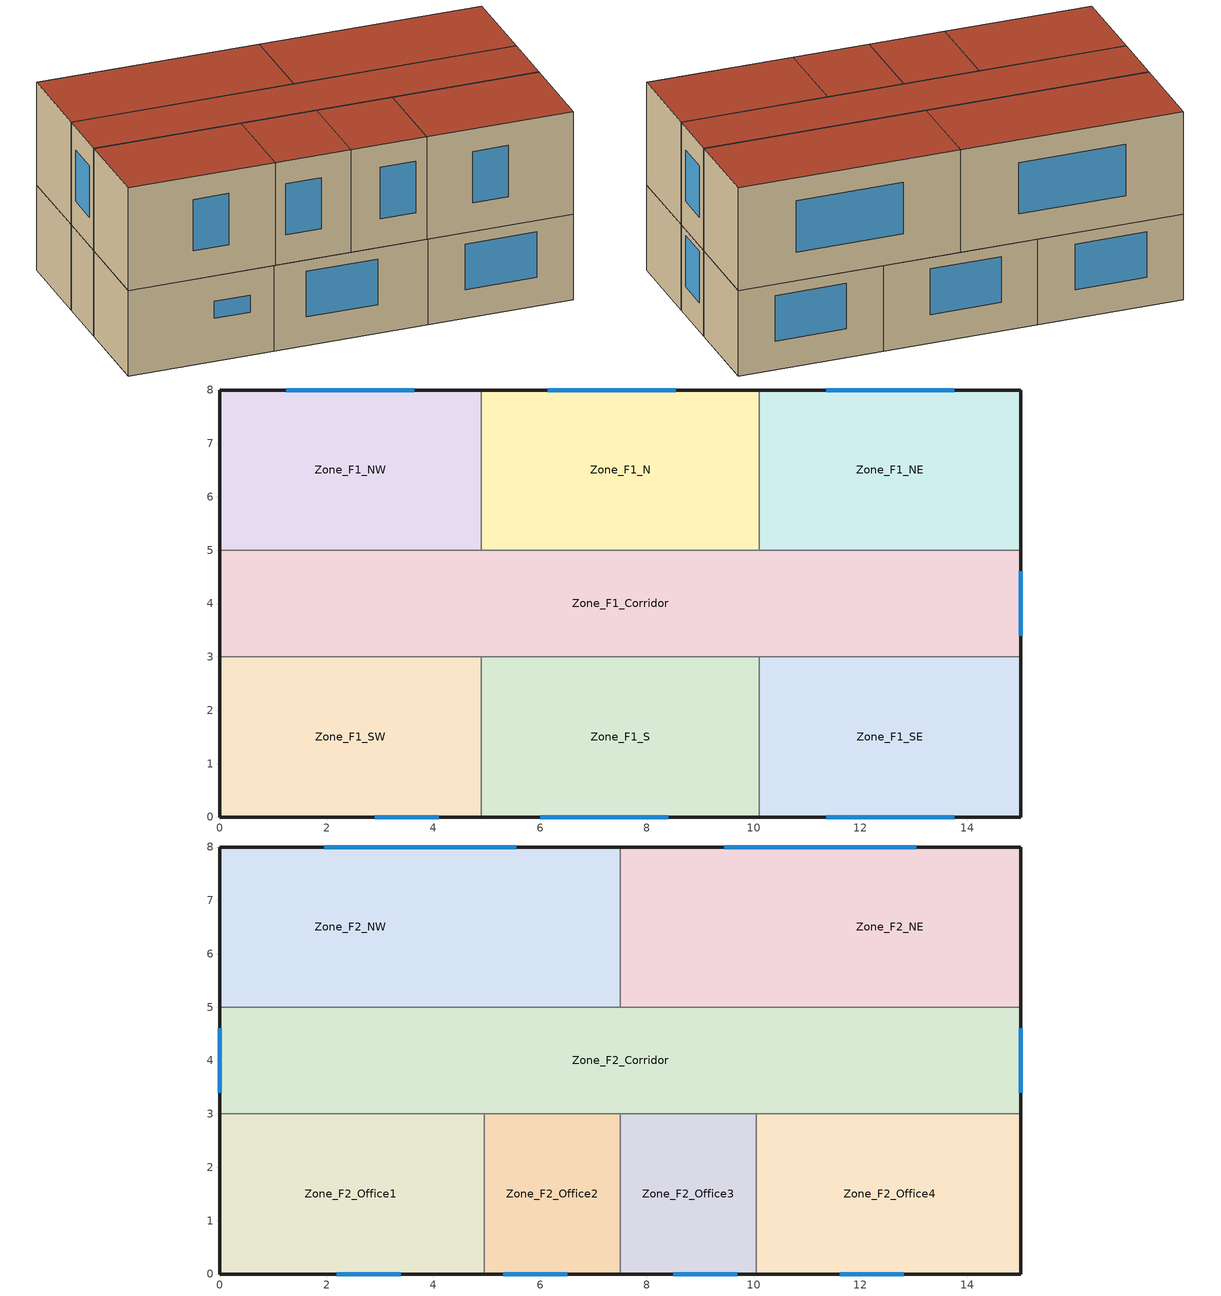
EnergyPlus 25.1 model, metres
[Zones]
Zone_F1_SW
 floor ground (Default_GroundFloor): 0,0 0,3 4.9,3 4.9,0 z0
 wall outside (Default_Ext_Wall): 0,3 0,0 4.9,0 z0:3
 wall to Zone_F1_S (Default_Int_Wall): 4.9,0 4.9,3 z0:3
 wall to Zone_F1_Corridor (Default_Int_Wall): 4.9,3 0,3 z0:3
 window (Default_Window): 2.9,0 4.1,0 z1.5:2.1
Zone_F1_S
 floor ground (Default_GroundFloor): 4.9,0 4.9,3 10.1,3 10.1,0 z0
 wall outside (Default_Ext_Wall): 4.9,0 10.1,0 z0:3
 wall to Zone_F1_SE (Default_Int_Wall): 10.1,0 10.1,3 z0:3
 wall to Zone_F1_Corridor (Default_Int_Wall): 10.1,3 4.9,3 z0:3
 window (Default_Window): 6,0 8.4,0 z1:2.6
Zone_F1_SE
 floor ground (Default_GroundFloor): 10.1,0 10.1,3 15,3 15,0 z0
 wall outside (Default_Ext_Wall): 10.1,0 15,0 15,3 z0:3
 wall to Zone_F1_Corridor (Default_Int_Wall): 15,3 10.1,3 z0:3
 window (Default_Window): 11.36,0 13.76,0 z1:2.6
Zone_F1_Corridor
 floor ground (Default_GroundFloor): 0,3 0,5 15,5 15,3 z0
 wall outside (Default_Ext_Wall): 0,5 0,3 / 15,3 15,5 z0:3
 wall to Zone_F1_NW (Default_Int_Wall): 4.9,5 0,5 z0:3
 wall to Zone_F1_N (Default_Int_Wall): 10.1,5 4.9,5 z0:3
 wall to Zone_F1_NE (Default_Int_Wall): 15,5 10.1,5 z0:3
 window (Default_Window): 15,3.4 15,4.6 z1:2.8
Zone_F1_NW
 floor ground (Default_GroundFloor): 0,5 0,8 4.9,8 4.9,5 z0
 wall outside (Default_Ext_Wall): 4.9,8 0,8 0,5 z0:3
 wall to Zone_F1_N (Default_Int_Wall): 4.9,5 4.9,8 z0:3
 window (Default_Window): 3.64,8 1.24,8 z1:2.6
Zone_F1_N
 floor ground (Default_GroundFloor): 4.9,5 4.9,8 10.1,8 10.1,5 z0
 wall outside (Default_Ext_Wall): 10.1,8 4.9,8 z0:3
 wall to Zone_F1_NE (Default_Int_Wall): 10.1,5 10.1,8 z0:3
 window (Default_Window): 8.54,8 6.14,8 z1:2.6
Zone_F1_NE
 floor ground (Default_GroundFloor): 10.1,5 10.1,8 15,8 15,5 z0
 wall outside (Default_Ext_Wall): 15,5 15,8 10.1,8 z0:3
 window (Default_Window): 13.76,8 11.36,8 z1:2.6
Zone_F2_Office1
 floor to Zone_F1_SW (Cons_InterFloor): 0,0 0,3 4.9,3 4.9,0 z3
 floor to Zone_F1_S (Cons_InterFloor): 4.9,0 4.9,3 4.95,3 4.95,0 z3
 wall outside (Default_Ext_Wall): 0,3 0,0 4.95,0 z3:6.6
 wall to Zone_F2_Office2 (Default_Int_Wall): 4.95,0 4.95,3 z3:6.6
 wall to Zone_F2_Corridor (Default_Int_Wall): 4.95,3 0,3 z3:6.6
 window (Default_Window): 2.19,0 3.39,0 z4:5.8
 roof outside (Default_Roof): 0,3 0,0 4.95,0 4.95,3 z6.6
Zone_F2_Office2
 floor to Zone_F1_S (Cons_InterFloor): 4.95,0 4.95,3 7.5,3 7.5,0 z3
 wall outside (Default_Ext_Wall): 4.95,0 7.5,0 z3:6.6
 wall to Zone_F2_Office3 (Default_Int_Wall): 7.5,0 7.5,3 z3:6.6
 wall to Zone_F2_Corridor (Default_Int_Wall): 7.5,3 4.95,3 z3:6.6
 window (Default_Window): 5.31,0 6.51,0 z4:5.8
 roof outside (Default_Roof): 4.95,3 4.95,0 7.5,0 7.5,3 z6.6
Zone_F2_Office3
 floor to Zone_F1_S (Cons_InterFloor): 7.5,0 7.5,3 10.05,3 10.05,0 z3
 wall outside (Default_Ext_Wall): 7.5,0 10.05,0 z3:6.6
 wall to Zone_F2_Office4 (Default_Int_Wall): 10.05,0 10.05,3 z3:6.6
 wall to Zone_F2_Corridor (Default_Int_Wall): 10.05,3 7.5,3 z3:6.6
 window (Default_Window): 8.49,0 9.69,0 z4:5.8
 roof outside (Default_Roof): 7.5,3 7.5,0 10.05,0 10.05,3 z6.6
Zone_F2_Office4
 floor to Zone_F1_S (Cons_InterFloor): 10.05,0 10.05,3 10.1,3 10.1,0 z3
 floor to Zone_F1_SE (Cons_InterFloor): 10.1,0 10.1,3 15,3 15,0 z3
 wall outside (Default_Ext_Wall): 10.05,0 15,0 15,3 z3:6.6
 wall to Zone_F2_Corridor (Default_Int_Wall): 15,3 10.05,3 z3:6.6
 window (Default_Window): 11.61,0 12.81,0 z4:5.8
 roof outside (Default_Roof): 10.05,3 10.05,0 15,0 15,3 z6.6
Zone_F2_Corridor
 floor to Zone_F1_Corridor (Cons_InterFloor): 0,3 0,5 15,5 15,3 z3
 wall outside (Default_Ext_Wall): 0,5 0,3 / 15,3 15,5 z3:6.6
 wall to Zone_F2_NW (Default_Int_Wall): 7.5,5 0,5 z3:6.6
 wall to Zone_F2_NE (Default_Int_Wall): 15,5 7.5,5 z3:6.6
 window (Default_Window): 15,3.4 15,4.6 / 0,4.6 0,3.4 z4:5.8
 roof outside (Default_Roof): 0,5 0,3 15,3 15,5 z6.6
Zone_F2_NW
 floor to Zone_F1_NW (Cons_InterFloor): 0,5 0,8 4.9,8 4.9,5 z3
 floor to Zone_F1_N (Cons_InterFloor): 4.9,5 4.9,8 7.5,8 7.5,5 z3
 wall outside (Default_Ext_Wall): 7.5,8 0,8 0,5 z3:6.6
 wall to Zone_F2_NE (Default_Int_Wall): 7.5,5 7.5,8 z3:6.6
 window (Default_Window): 5.55,8 1.95,8 z4:5.8
 roof outside (Default_Roof): 0,8 0,5 7.5,5 7.5,8 z6.6
Zone_F2_NE
 floor to Zone_F1_N (Cons_InterFloor): 7.5,5 7.5,8 10.1,8 10.1,5 z3
 floor to Zone_F1_NE (Cons_InterFloor): 10.1,5 10.1,8 15,8 15,5 z3
 wall outside (Default_Ext_Wall): 15,5 15,8 7.5,8 z3:6.6
 window (Default_Window): 13.05,8 9.45,8 z4:5.8
 roof outside (Default_Roof): 7.5,8 7.5,5 15,5 15,8 z6.6
[BUILDING]
smalloffice_21: North Axis=0; Terrain=Suburbs; Loads Convergence Tolerance Value=0.04; Temperature Convergence Tolerance Value=0.4; Solar Distribution=FullExterior; Maximum Number of Warmup Days=25; Minimum Number of Warmup Days=1
[SITE:LOCATION]
Shenzhen_CN: Latitude=22.55; Longitude=114.1; Time Zone=8; Elevation=0
[MATERIAL] Thermal Absorptance=0.9; Solar Absorptance=0.7; Visible Absorptance=0.7
Name | Roughness | Thickness | Conductivity | Density | Specific Heat
Mat_ExtWall_Stucco | MediumSmooth | 0.025 | 0.72 | 1856 | 840
Mat_ExtWall_Insulation | MediumSmooth | 0.05 | 0.04 | 32 | 840
Mat_ExtWall_Gypsum; Mat_IntWall_Gypsum | MediumSmooth | 0.012 | 0.16 | 800 | 1090
Mat_Floor_Concrete | MediumSmooth | 0.15 | 1.4 | 2240 | 840
Mat_Roof_Membrane | MediumSmooth | 0.01 | 0.16 | 1120 | 1100
Mat_Roof_Insulation | MediumSmooth | 0.1 | 0.04 | 32 | 840
Mat_GroundFloor_Concrete | Rough | 0.2 | 1.8 | 2400 | 840
[WINDOWMATERIAL:SIMPLEGLAZINGSYSTEM]
Glz_LowE_Double: UFactor=2.5; Solar Heat Gain Coefficient=0.35; Visible Transmittance=0.6
[CONSTRUCTION]
Default_Ext_Wall: Mat_ExtWall_Stucco, Mat_ExtWall_Insulation, Mat_ExtWall_Gypsum
Default_Int_Wall: Mat_IntWall_Gypsum, Mat_IntWall_Gypsum
Default_Window: Glz_LowE_Double
Default_GroundFloor: Mat_GroundFloor_Concrete
Default_Roof: Mat_Roof_Membrane, Mat_Roof_Insulation, Mat_ExtWall_Gypsum
Cons_InterFloor: Mat_Floor_Concrete, Mat_IntWall_Gypsum
[ZONE] Type=1; Multiplier=1; Ceiling Height=autocalculate; Volume=autocalculate; Floor Area=autocalculate; Zone Inside Convection Algorithm=TARP; Zone Outside Convection Algorithm=DOE-2; Part of Total Floor Area=Yes
Zone_F1_SW; Zone_F1_S; Zone_F1_SE; Zone_F1_Corridor; Zone_F1_NW; Zone_F1_N; Zone_F1_NE; Zone_F2_Corridor; Zone_F2_NW; Zone_F2_NE; Zone_F2_Office1; Zone_F2_Office2; Zone_F2_Office3; Zone_F2_Office4
[PEOPLE] Number of People Schedule=People_Number_Schedule; Number of People Calculation Method=People; People per Floor Area=0; Floor Area per Person=0; Fraction Radiant=0.3; Sensible Heat Fraction=Autocalculate; Activity Level Schedule=People_Activity_Schedule; Carbon Dioxide Generation Rate=3.82e-08; Enable ASHRAE 55 Comfort Warnings=No; Mean Radiant Temperature Calculation Type=EnclosureAveraged; Clothing Insulation Calculation Method=ClothingInsulationSchedule; Cold Stress Temperature Threshold=15.56; Heat Stress Temperature Threshold=30
Name | Zone or ZoneList or Space or SpaceList | Number of People
Zone_F1_SW_People | Zone_F1_SW | 2
Zone_F1_S_People | Zone_F1_S | 2
Zone_F1_SE_People | Zone_F1_SE | 2
Zone_F1_Corridor_People | Zone_F1_Corridor | 3
Zone_F1_NW_People | Zone_F1_NW | 2
Zone_F1_N_People | Zone_F1_N | 2
Zone_F1_NE_People | Zone_F1_NE | 2
Zone_F2_Corridor_People | Zone_F2_Corridor | 3
Zone_F2_NW_People | Zone_F2_NW | 4
Zone_F2_NE_People | Zone_F2_NE | 4
Zone_F2_Office1_People | Zone_F2_Office1 | 2
Zone_F2_Office2_People | Zone_F2_Office2 | 1
Zone_F2_Office3_People | Zone_F2_Office3 | 1
Zone_F2_Office4_People | Zone_F2_Office4 | 2
[LIGHTS] Schedule=Lighting_Schedule; Design Level Calculation Method=LightingLevel; Watts per Floor Area=0; Watts per Person=0; Return Air Fraction=0; Fraction Radiant=0.7; Fraction Visible=0.3; Fraction Replaceable=1; EndUse Subcategory=General; Return Air Fraction Calculated from Plenum Temperature=No; Return Air Fraction Function of Plenum Temperature Coefficient 1=0; Return Air Fraction Function of Plenum Temperature Coefficient 2=0
Name | Zone or ZoneList or Space or SpaceList | Lighting Level
Zone_F1_SW_Lights | Zone_F1_SW | 147
Zone_F1_S_Lights | Zone_F1_S | 156
Zone_F1_SE_Lights | Zone_F1_SE | 147
Zone_F1_Corridor_Lights | Zone_F1_Corridor | 300
Zone_F1_NW_Lights | Zone_F1_NW | 147
Zone_F1_N_Lights | Zone_F1_N | 156
Zone_F1_NE_Lights | Zone_F1_NE | 147
Zone_F2_Corridor_Lights | Zone_F2_Corridor | 300
Zone_F2_NW_Lights | Zone_F2_NW | 225
Zone_F2_NE_Lights | Zone_F2_NE | 225
Zone_F2_Office1_Lights | Zone_F2_Office1 | 148.5
Zone_F2_Office2_Lights | Zone_F2_Office2 | 77.25
Zone_F2_Office3_Lights | Zone_F2_Office3 | 77.25
Zone_F2_Office4_Lights | Zone_F2_Office4 | 148.5
[HVACTEMPLATE:THERMOSTAT]
Office_Thermostat: Heating Setpoint Schedule=Heating_Setpoint_Schedule; Cooling Setpoint Schedule=Cooling_Setpoint_Schedule
[HVACTEMPLATE:ZONE:IDEALLOADSAIRSYSTEM] Template Thermostat=Office_Thermostat; System Availability Schedule=HVAC_Availability_Schedule; Maximum Heating Supply Air Temperature=50; Minimum Cooling Supply Air Temperature=13; Maximum Heating Supply Air Humidity Ratio=0.0156; Minimum Cooling Supply Air Humidity Ratio=0.0077; Heating Limit=NoLimit; Cooling Limit=NoLimit; Dehumidification Control Type=ConstantSensibleHeatRatio; Cooling Sensible Heat Ratio=0.7; Dehumidification Setpoint=60; Humidification Control Type=None; Humidification Setpoint=30; Outdoor Air Method=None; Outdoor Air Flow Rate per Person=0.00944; Outdoor Air Flow Rate per Zone Floor Area=0; Outdoor Air Flow Rate per Zone=0; Demand Controlled Ventilation Type=None; Outdoor Air Economizer Type=NoEconomizer; Heat Recovery Type=None; Sensible Heat Recovery Effectiveness=0.7; Latent Heat Recovery Effectiveness=0.65
Zone_F1_SW; Zone_F1_S; Zone_F1_SE; Zone_F1_Corridor; Zone_F1_NW; Zone_F1_N; Zone_F1_NE; Zone_F2_Corridor; Zone_F2_NW; Zone_F2_NE; Zone_F2_Office1; Zone_F2_Office2; Zone_F2_Office3; Zone_F2_Office4
[SCHEDULE:COMPACT]
People_Number_Schedule; Lighting_Schedule: Through: 12/31, For: Weekdays, Until: 08:00, 0, Until: 18:00, 1, Until: 24:00, 0, For: AllOtherDays, Until: 24:00, 0
People_Activity_Schedule: Through: 12/31, For: AllDays, Until: 24:00, 120
HVAC_Availability_Schedule: Through: 12/31, For: AllDays, Until: 24:00, 1
Heating_Setpoint_Schedule: Through: 12/31, For: Weekdays, Until: 08:00, 15, Until: 18:00, 20, Until: 24:00, 15, For: AllOtherDays, Until: 24:00, 15
Cooling_Setpoint_Schedule: Through: 12/31, For: Weekdays, Until: 08:00, 30, Until: 18:00, 24, Until: 24:00, 30, For: AllOtherDays, Until: 24:00, 30
